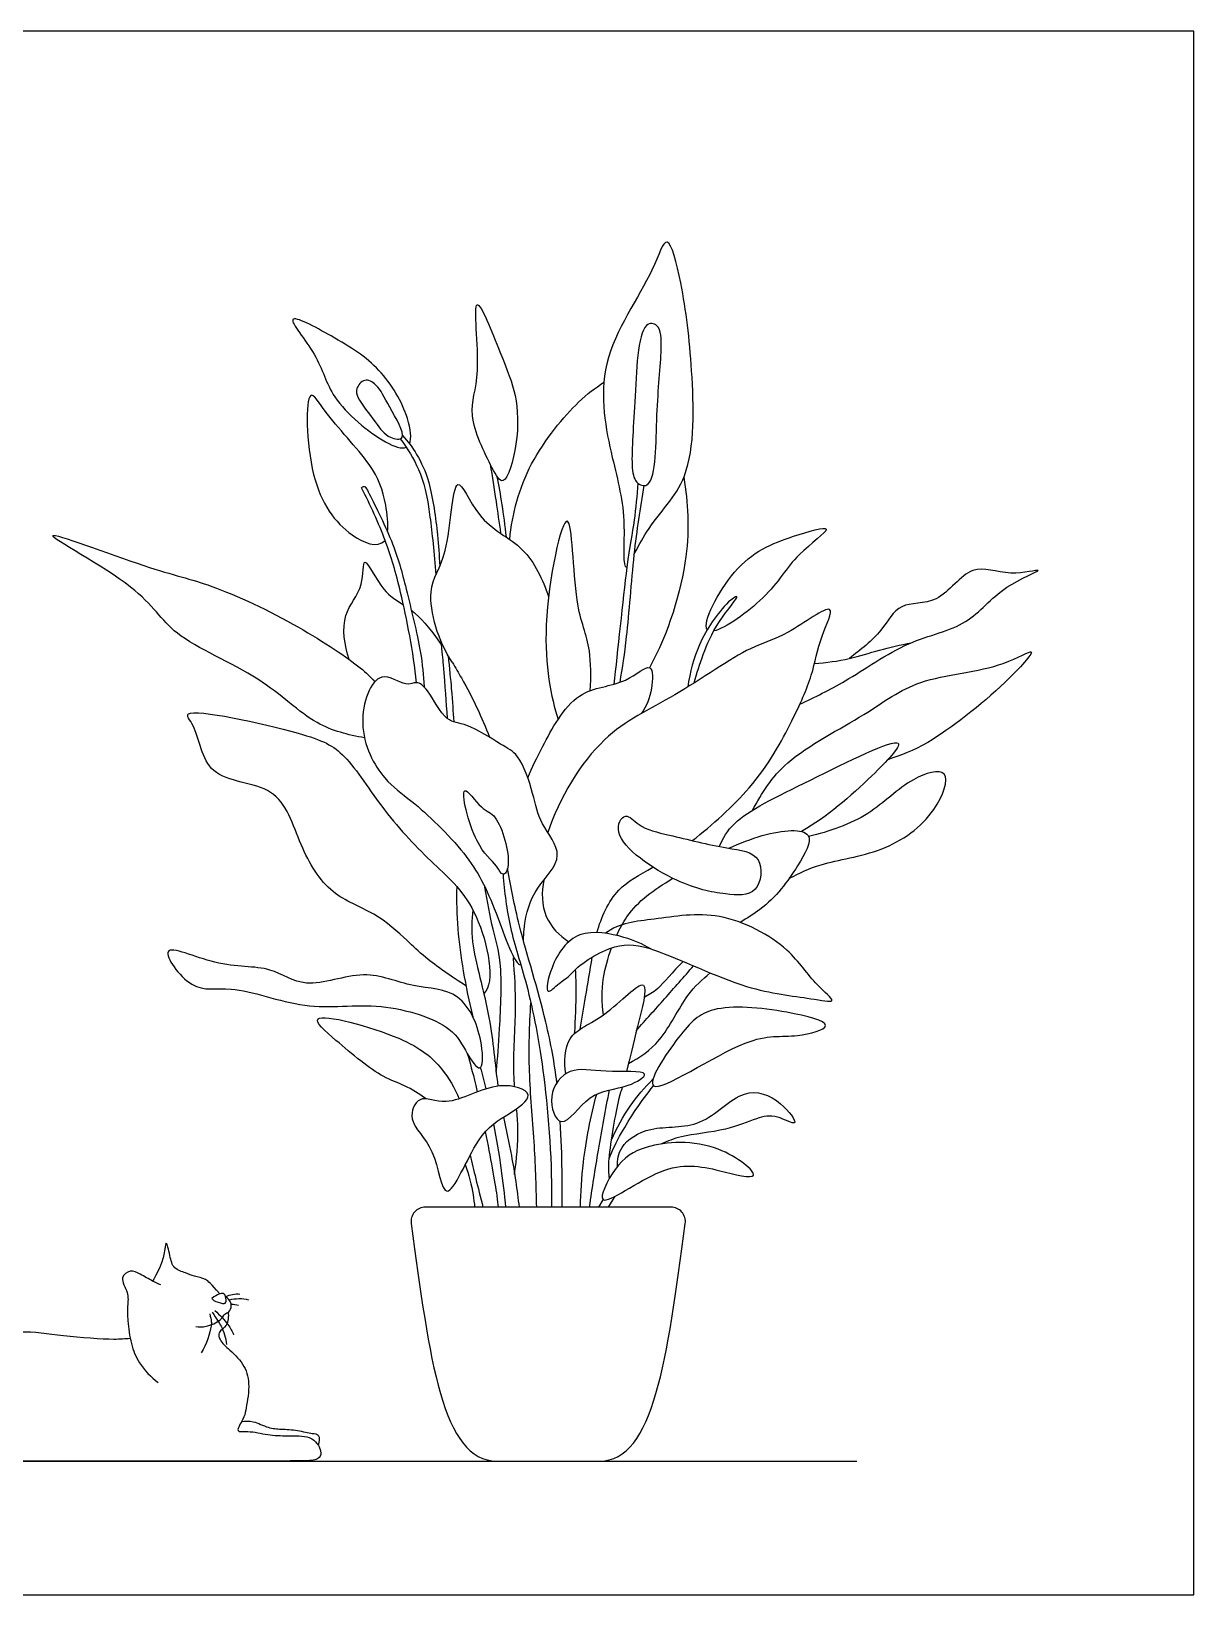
# Model space of a CAD drawing. Header units: millimetres. Extents: x 0.2 to 27.9, y 0.2 to 5.6.
# Drawn here: x 3.943 to 5.304, y 0.156 to 1.984 of the extents above; entities that cross this region are included whole.
import ezdxf

# ---------------------------------------------------------------- set-up
doc = ezdxf.new("R2010")
doc.units = ezdxf.units.MM
for name, color, linetype, true_color in [('AG-ANIMALS', 7, 'Continuous', 0xfc6666), ('AG-DIAGRAM', 7, 'Continuous', 0xfecc66), ('AG-PLANTS', 7, 'Continuous', 0x66ccff), ('X-VPRT', 6, 'Continuous', 0xff00ff)]:
    doc.layers.add(name, color=color, linetype=linetype, true_color=true_color)

msp = doc.modelspace()

# ---------------------------------------------------------------- linework, layer by layer
at = {"layer": 'AG-ANIMALS'}
for points, knots in [([(4.164, 0.5077), (4.1534, 0.5196), (4.1481, 0.5257), (4.134, 0.5276), (4.1245, 0.5323), (4.1091, 0.5367), (4.106, 0.5509), (4.1013, 0.5721), (4.0996, 0.558), (4.0967, 0.5438), (4.0908, 0.5321), (4.0873, 0.5256), (4.0855, 0.5225)], [1.246505, 1.246505, 1.246505, 1.246505, 1.457857, 1.691743, 1.903708, 2.141818, 2.392251, 2.637685, 2.809585, 3.065978, 3.295173, 3.504695, 3.504695, 3.504695, 3.504695]), ([(4.0949, 0.5179), (4.0917, 0.5194), (4.0854, 0.5223), (4.0711, 0.5307), (4.0597, 0.5363), (4.0459, 0.5266), (4.058, 0.5091), (4.0559, 0.493), (4.056, 0.4756), (4.0599, 0.4486), (4.0686, 0.4259), (4.0835, 0.41), (4.0921, 0.4039)], [0, 0, 0, 0, 0.185621, 0.419072, 0.619159, 0.814496, 1.057109, 1.286761, 1.525633, 1.821585, 2.10582, 2.428056, 2.428056, 2.428056, 2.428056]), ([(4.136, 0.4695), (4.14, 0.4689), (4.1479, 0.4684), (4.1656, 0.4756), (4.1692, 0.4844), (4.1751, 0.4859), (4.1788, 0.4937), (4.1765, 0.5001), (4.1707, 0.5045)], [0, 0, 0, 0, 0.209748, 0.466853, 0.643673, 0.782434, 0.948134, 1.136429, 1.136429, 1.136429, 1.136429]), ([(4.1546, 0.5023), (4.1616, 0.5069), (4.1689, 0.5102), (4.1716, 0.5026), (4.1717, 0.4949), (4.1622, 0.4973), (4.1549, 0.5008), (4.1546, 0.5023)], [0, 0, 0, 0, 0.2084409, 0.3763449, 0.5343635, 0.7262854, 0.9231618, 0.9231618, 0.9231618, 0.9231618]), ([(4.1738, 0.4861), (4.1744, 0.4811), (4.1739, 0.4699), (4.1615, 0.4632), (4.1635, 0.4526), (4.1766, 0.4415), (4.1946, 0.4235), (4.1997, 0.3998), (4.1944, 0.3713), (4.1925, 0.3619), (4.1807, 0.3446), (4.1988, 0.3479), (4.2205, 0.3419), (4.2428, 0.3414), (4.2688, 0.342), (4.2779, 0.3328), (4.2809, 0.3276), (4.2836, 0.3198), (4.2787, 0.3124), (4.2223, 0.3117), (4.0838, 0.3122), (3.9775, 0.3118), (3.9037, 0.3119), (3.8715, 0.3237), (3.8457, 0.3464), (3.8378, 0.3699), (3.8243, 0.3554), (3.7939, 0.3419), (3.7419, 0.3355), (3.7008, 0.335), (3.6411, 0.3362), (3.6345, 0.358), (3.6422, 0.3753), (3.6829, 0.3787), (3.7345, 0.371), (3.793, 0.3874), (3.8296, 0.4111), (3.8506, 0.4364), (3.8824, 0.4563), (3.9321, 0.4663), (3.9787, 0.4582), (4.0399, 0.4537), (4.0529, 0.4552), (4.0593, 0.4557)], [0, 0, 0, 0, 0.224232, 0.422619, 0.585983, 0.822713, 1.10898, 1.391583, 1.69236, 1.885631, 2.100663, 2.293856, 2.572991, 2.850125, 3.13727, 3.330554, 3.471556, 3.627909, 3.767802, 3.896753, 4.600292, 5.308976, 5.758484, 6.121178, 6.459801, 6.701379, 6.907554, 7.241869, 7.652205, 8.040155, 8.46203, 8.697449, 8.918714, 9.266198, 9.689584, 10.133031, 10.507798, 10.830021, 11.176125, 11.575326, 11.98315, 12.42382, 12.674698, 12.674698, 12.674698, 12.674698]), ([(4.1523, 0.4843), (4.1543, 0.4759), (4.155, 0.4697), (4.1485, 0.4478), (4.1422, 0.4387)], [0, 0, 0, 0, 0.1737005, 0.503553, 0.503553, 0.503553, 0.503553]), ([(4.1552, 0.4862), (4.1603, 0.4777), (4.1666, 0.4702), (4.1712, 0.4558), (4.1719, 0.4484)], [0, 0, 0, 0, 0.2166869, 0.4864735, 0.4864735, 0.4864735, 0.4864735]), ([(4.1583, 0.4881), (4.1643, 0.4825), (4.1745, 0.472), (4.1787, 0.4637), (4.1802, 0.4596)], [0, 0, 0, 0, 0.2422243, 0.4497537, 0.4497537, 0.4497537, 0.4497537]), ([(4.1896, 0.3583), (4.1941, 0.3588), (4.2035, 0.3595), (4.2206, 0.3501), (4.2361, 0.3493), (4.2549, 0.3484), (4.2715, 0.3439), (4.2812, 0.3441), (4.2807, 0.334), (4.2792, 0.3304)], [0, 0, 0, 0, 0.210628, 0.458295, 0.684168, 0.934588, 1.173929, 1.329987, 1.52557, 1.52557, 1.52557, 1.52557])]:
    msp.add_open_spline(points, degree=3, knots=knots, dxfattribs=at)
for points in [[(4.171, 0.5043), (4.1759, 0.5066), (4.1821, 0.5079), (4.1874, 0.5073)], [(4.1755, 0.5006), (4.1819, 0.5023), (4.1907, 0.5026), (4.1978, 0.5006)], [(4.1775, 0.4956), (4.1803, 0.4954), (4.1832, 0.495), (4.1859, 0.4943)]]:
    msp.add_open_spline(points, degree=3, dxfattribs=at)
at = {"layer": 'AG-DIAGRAM'}
msp.add_line((0.5972, 0.3119), (4.9093, 0.3119), dxfattribs=at)
at = {"layer": 'AG-PLANTS'}
for p, q in [((4.4314, 1.2539), (4.4314, 1.2539)), ((4.6075, 0.609), (4.6127, 0.6177)), ((4.6188, 0.609), (4.6268, 0.6218))]:
    msp.add_line(p, q, dxfattribs=at)
for centre, start, end in [((4.4048, 0.592), 90, 187.741), ((4.6918, 0.592), 352.259, 90)]:
    msp.add_arc(centre, 0.017, start, end, dxfattribs=at)
for points, knots in [([(4.6486, 1.372), (4.6528, 1.3801), (4.6718, 1.4171), (4.7213, 1.4579), (4.7175, 1.5907), (4.7073, 1.6792), (4.6929, 1.7368), (4.6873, 1.7378), (4.6825, 1.7386), (4.6699, 1.694), (4.5998, 1.599), (4.6223, 1.4846), (4.6413, 1.4174), (4.6345, 1.3568), (4.6403, 1.3575)], [2.657543, 2.657543, 2.657543, 2.657543, 2.838948, 3.344746, 3.973726, 4.550663, 4.952891, 4.952891, 4.952891, 5.298577, 5.924243, 6.51787, 7.026821, 7.430631, 7.430631, 7.430631, 7.430631]), ([(4.4652, 1.6646), (4.4605, 1.6627), (4.4723, 1.5783), (4.4505, 1.5386), (4.4803, 1.4775), (4.4975, 1.4466), (4.5145, 1.5061), (4.512, 1.5605), (4.4947, 1.6013), (4.4694, 1.6663), (4.4652, 1.6646)], [0, 0, 0, 0, 0.489613, 0.897996, 1.348401, 1.599111, 1.97516, 2.396124, 2.806929, 3.245173, 3.245173, 3.245173, 3.245173]), ([(4.386, 1.5017), (4.3888, 1.5078), (4.3847, 1.5387), (4.3525, 1.5932), (4.3022, 1.6243), (4.2522, 1.6512), (4.2496, 1.6472), (4.2471, 1.6434), (4.283, 1.6024), (4.2906, 1.5551), (4.3508, 1.5042), (4.3771, 1.4955), (4.3823, 1.4978)], [1.634777, 1.634777, 1.634777, 1.634777, 1.905696, 2.358209, 2.82252, 3.212297, 3.212297, 3.212297, 3.597316, 4.014833, 4.511854, 4.765379, 4.765379, 4.765379, 4.765379]), ([(4.6533, 1.4557), (4.649, 1.4593), (4.6441, 1.4774), (4.6505, 1.5467), (4.653, 1.6462), (4.6801, 1.6418), (4.6816, 1.6075), (4.6738, 1.5411), (4.6747, 1.4483), (4.6567, 1.4529), (4.6533, 1.4557)], [0, 0, 0, 0, 0.245445, 0.736146, 1.267588, 1.464117, 1.757914, 2.250253, 2.75321, 2.946611, 2.946611, 2.946611, 2.946611]), ([(4.3636, 1.5095), (4.3564, 1.5129), (4.3465, 1.5271), (4.3248, 1.5546), (4.3225, 1.5662), (4.3332, 1.5797), (4.3498, 1.5706), (4.3609, 1.5468), (4.3866, 1.5049), (4.3689, 1.507), (4.3636, 1.5095)], [0, 0, 0, 0, 0.280745, 0.609307, 0.793284, 0.997233, 1.208061, 1.516679, 1.861624, 2.069184, 2.069184, 2.069184, 2.069184]), ([(4.5032, 1.3899), (4.5065, 1.4204), (4.5209, 1.4789), (4.5816, 1.5519), (4.603, 1.5668), (4.6135, 1.5738)], [0, 0, 0, 0, 0.536599, 1.068416, 1.412643, 1.412643, 1.412643, 1.412643]), ([(4.3604, 1.3988), (4.3614, 1.408), (4.3578, 1.4407), (4.3435, 1.4788), (4.2889, 1.5333), (4.2739, 1.5607), (4.2705, 1.5582), (4.264, 1.5533), (4.2655, 1.4541), (4.3095, 1.3953), (4.3476, 1.3795), (4.3576, 1.3887)], [1.537876, 1.537876, 1.537876, 1.537876, 1.768348, 2.175223, 2.688031, 2.969859, 2.969859, 2.969859, 3.515819, 4.036643, 4.384456, 4.384456, 4.384456, 4.384456]), ([(4.3752, 1.5078), (4.3837, 1.4967), (4.3997, 1.4697), (4.409, 1.4323), (4.4148, 1.3738), (4.417, 1.3486)], [0, 0, 0, 0, 0.361315, 0.784351, 1.078827, 1.078827, 1.078827, 1.078827]), ([(4.3779, 1.5115), (4.3841, 1.5047), (4.3956, 1.4891), (4.4111, 1.4569), (4.4188, 1.399), (4.4206, 1.372), (4.4216, 1.3589)], [0, 0, 0, 0, 0.293183, 0.627311, 1.068028, 1.354925, 1.354925, 1.354925, 1.354925]), ([(4.4805, 1.478), (4.4828, 1.4635), (4.4867, 1.4386), (4.4908, 1.4098), (4.4926, 1.3972)], [0, 0, 0, 0, 0.3709724, 0.6648273, 0.6648273, 0.6648273, 0.6648273]), ([(4.4883, 1.4638), (4.4904, 1.4528), (4.4937, 1.4341), (4.4975, 1.4059), (4.4991, 1.3927)], [0, 0, 0, 0, 0.3247089, 0.6195833, 0.6195833, 0.6195833, 0.6195833]), ([(4.3297, 1.4502), (4.3333, 1.4543), (4.3392, 1.4427), (4.3684, 1.3855), (4.3817, 1.334), (4.4001, 1.2591), (4.4022, 1.2314), (4.4031, 1.2174)], [0, 0, 0, 0, 0.198017, 0.684856, 1.155348, 1.682408, 2.078963, 2.078963, 2.078963, 2.078963]), ([(4.3943, 1.2224), (4.3906, 1.258), (4.3769, 1.3281), (4.3594, 1.3878), (4.3404, 1.4304), (4.3297, 1.4502)], [-1.48286, -1.48286, -1.48286, -1.48286, -0.903902, -0.459204, 0, 0, 0, 0]), ([(4.4361, 1.2463), (4.4198, 1.2698), (4.401, 1.334), (4.4337, 1.3664), (4.4367, 1.486), (4.4657, 1.4071), (4.5234, 1.3846), (4.5418, 1.3429), (4.5488, 1.3231)], [0, 0, 0, 0, 0.517856, 0.918256, 1.413269, 1.780177, 2.230708, 2.673987, 2.673987, 2.673987, 2.673987]), ([(4.6533, 1.4557), (4.6521, 1.4413), (4.6492, 1.4095), (4.639, 1.3605), (4.6296, 1.2575), (4.6249, 1.2206)], [0, 0, 0, 0, 0.368485, 0.7855, 1.419288, 1.419288, 1.419288, 1.419288]), ([(4.6601, 1.4529), (4.6557, 1.4261), (4.6475, 1.3743), (4.6408, 1.2762), (4.6348, 1.2405), (4.6319, 1.2227)], [0, 0, 0, 0, 0.505244, 1.053146, 1.464851, 1.464851, 1.464851, 1.464851]), ([(4.707, 1.4628), (4.7118, 1.4322), (4.7162, 1.3694), (4.6889, 1.2799), (4.6667, 1.24)], [0, 0, 0, 0, 0.53847, 1.192382, 1.192382, 1.192382, 1.192382]), ([(4.5973, 1.213), (4.5986, 1.2293), (4.5979, 1.273), (4.5773, 1.3065), (4.5769, 1.4091), (4.5707, 1.4113), (4.5636, 1.4139), (4.5349, 1.2814), (4.5518, 1.2051), (4.5598, 1.1794)], [2.042783, 2.042783, 2.042783, 2.042783, 2.315791, 2.754977, 3.293341, 3.293341, 3.293341, 3.914726, 4.47692, 4.47692, 4.47692, 4.47692]), ([(4.3333, 1.1579), (4.3143, 1.1615), (4.273, 1.1707), (4.2134, 1.2322), (4.1041, 1.2753), (4.0775, 1.3335), (3.9067, 1.4225), (4.0891, 1.3517), (4.1514, 1.34), (4.255, 1.2912), (4.328, 1.2421), (4.3399, 1.2293), (4.3455, 1.2236)], [0, 0, 0, 0, 0.426524, 0.944129, 1.526768, 2.016879, 2.600676, 3.192919, 3.702512, 4.294088, 4.813171, 5.086097, 5.086097, 5.086097, 5.086097]), ([(4.7343, 1.2844), (4.7282, 1.2928), (4.7667, 1.3676), (4.825, 1.3915), (4.8928, 1.4111), (4.8314, 1.3687), (4.813, 1.3272), (4.7555, 1.2857), (4.7419, 1.2829)], [0.015455, 0.015455, 0.015455, 0.015455, 0.483477, 0.985269, 1.335129, 1.702155, 2.157413, 2.552546, 2.552546, 2.552546, 2.552546]), ([(4.3155, 1.2496), (4.3099, 1.2658), (4.3045, 1.3038), (4.3337, 1.331), (4.3299, 1.3805), (4.3523, 1.3298), (4.3709, 1.3187), (4.379, 1.3135)], [0, 0, 0, 0, 0.400981, 0.757611, 1.044474, 1.392345, 1.637021, 1.637021, 1.637021, 1.637021]), ([(4.8427, 1.1973), (4.8606, 1.206), (4.897, 1.2224), (4.9674, 1.2735), (5.0412, 1.2869), (5.0751, 1.3345), (5.1401, 1.3597), (5.0844, 1.345), (5.0424, 1.3665), (5.0064, 1.311), (4.9578, 1.319), (4.9396, 1.2807), (4.9136, 1.2609), (4.9006, 1.2506)], [0, 0, 0, 0, 0.432285, 0.950968, 1.422955, 1.865864, 2.225281, 2.540649, 2.914784, 3.326464, 3.684835, 4.023103, 4.41771, 4.41771, 4.41771, 4.41771]), ([(4.7593, 1.3171), (4.7454, 1.3024), (4.7247, 1.2736), (4.714, 1.2347), (4.7116, 1.2175)], [1.2176637, 1.2176637, 1.2176637, 1.2176637, 1.6534639, 1.9917451, 1.9917451, 1.9917451, 1.9917451]), ([(4.7192, 1.2222), (4.7219, 1.2335), (4.7299, 1.2568), (4.7433, 1.2903), (4.7779, 1.3311), (4.7624, 1.3193), (4.7593, 1.3171)], [0, 0, 0, 0, 0.330008, 0.696086, 1.02938, 1.217664, 1.217664, 1.217664, 1.217664]), ([(4.3882, 1.3071), (4.3897, 1.306), (4.4011, 1.2967), (4.4131, 1.2815), (4.4229, 1.267)], [1.7284486, 1.7284486, 1.7284486, 1.7284486, 1.7730086, 2.060533, 2.060533, 2.060533, 2.060533]), ([(4.7169, 1.0377), (4.7404, 1.0558), (4.7954, 1.1055), (4.8325, 1.1748), (4.8584, 1.2305), (4.8645, 1.2722), (4.8914, 1.3256), (4.8241, 1.2739), (4.7846, 1.2673), (4.6945, 1.2029), (4.6077, 1.1653), (4.5612, 1.0874), (4.5478, 1.0473)], [1.072153, 1.072153, 1.072153, 1.072153, 1.50101, 2.039501, 2.465495, 2.850701, 3.167868, 3.582647, 3.970993, 4.539905, 5.092908, 5.722583, 5.722583, 5.722583, 5.722583]), ([(4.4222, 1.2725), (4.4243, 1.2578), (4.4271, 1.2196), (4.4287, 1.2015), (4.4302, 1.1805)], [1.4110666, 1.4110666, 1.4110666, 1.4110666, 1.5202869, 1.9644609, 1.9644609, 1.9644609, 1.9644609]), ([(4.8599, 1.245), (4.8735, 1.2459), (4.9009, 1.2493), (4.9355, 1.2613), (4.9605, 1.2666), (4.973, 1.2691)], [0, 0, 0, 0, 0.358217, 0.696582, 1.041622, 1.041622, 1.041622, 1.041622]), ([(4.4313, 1.2538), (4.4327, 1.2394), (4.4362, 1.2038), (4.4369, 1.1896), (4.4377, 1.1766)], [1.901005, 1.901005, 1.901005, 1.901005, 2.1113096, 2.4614376, 2.4614376, 2.4614376, 2.4614376]), ([(4.4361, 1.2463), (4.4398, 1.2401), (4.4583, 1.2083), (4.4705, 1.1825), (4.4796, 1.1585)], [2.1933553, 2.1933553, 2.1933553, 2.1933553, 2.3111407, 2.8012208, 2.8012208, 2.8012208, 2.8012208]), ([(4.7873, 1.0732), (4.7985, 1.0934), (4.8226, 1.1345), (4.921, 1.1836), (4.979, 1.2302), (5.0749, 1.2362), (5.1278, 1.2705), (5.0779, 1.2145), (4.9945, 1.1491), (4.9616, 1.1379), (4.9455, 1.1323)], [0, 0, 0, 0, 0.464458, 1.038828, 1.527612, 2.08367, 2.415816, 2.798291, 3.396595, 3.796018, 3.796018, 3.796018, 3.796018]), ([(4.5192, 0.9212), (4.5195, 0.9255), (4.5214, 0.9512), (4.531, 0.9817), (4.5712, 1.0195), (4.5373, 1.0577), (4.5317, 1.0915), (4.5152, 1.1392), (4.493, 1.1493), (4.4538, 1.176), (4.4277, 1.1749), (4.4091, 1.2133), (4.3984, 1.2223), (4.3943, 1.2224), (4.3906, 1.2226), (4.3813, 1.2164), (4.3471, 1.244), (4.3201, 1.1702), (4.3548, 1.1073), (4.3895, 1.0853), (4.4561, 1.0219), (4.485, 0.9643), (4.5094, 0.8904), (4.5161, 0.893)], [3.516455, 3.516455, 3.516455, 3.516455, 3.597884, 3.999696, 4.375789, 4.736371, 5.080466, 5.464299, 5.744562, 6.123451, 6.401331, 6.75662, 6.981894, 6.981894, 6.981894, 7.18136, 7.48745, 7.918141, 8.386153, 8.751694, 9.273377, 9.776419, 10.2396, 10.2396, 10.2396, 10.2396]), ([(4.5244, 1.1112), (4.5294, 1.1239), (4.5413, 1.1469), (4.5788, 1.2183), (4.6368, 1.2172), (4.6718, 1.2515), (4.6703, 1.2123), (4.6633, 1.1949), (4.6572, 1.1863)], [0, 0, 0, 0, 0.357399, 0.834299, 1.255801, 1.570892, 1.845304, 2.160607, 2.160607, 2.160607, 2.160607]), ([(4.4521, 0.8679), (4.4358, 0.8779), (4.4173, 0.891), (4.405, 0.901), (4.3962, 0.9083), (4.3835, 0.921), (4.3448, 0.9556), (4.2918, 0.9727), (4.2563, 1.0314), (4.2354, 1.1075), (4.1454, 1.1046), (4.1386, 1.1703), (4.1103, 1.1976), (4.2661, 1.1639), (4.3112, 1.1424), (4.3555, 1.0703), (4.4148, 1.0085), (4.4694, 0.962), (4.487, 0.8713), (4.4729, 0.8587)], [6.548803, 6.548803, 6.548803, 6.548803, 6.976881, 6.976881, 6.976881, 7.287091, 7.684434, 8.101191, 8.563538, 9.039526, 9.516689, 9.94658, 10.165757, 10.811357, 11.25335, 11.753041, 12.276195, 12.779691, 13.313422, 13.313422, 13.313422, 13.313422]), ([(4.7482, 1.0309), (4.7533, 1.0405), (4.7648, 1.0647), (4.8468, 1.1039), (4.9873, 1.1748), (4.9194, 1.1046), (4.8751, 1.0659), (4.8448, 1.0484)], [0, 0, 0, 0, 0.319498, 0.884574, 1.473702, 1.864447, 2.436937, 2.436937, 2.436937, 2.436937]), ([(4.8303, 0.9937), (4.8425, 0.9996), (4.8672, 1.0128), (4.9414, 1.0221), (5.0011, 1.0647), (5.0236, 1.1266), (4.9679, 1.1105), (4.9254, 1.0644), (4.8771, 1.0483), (4.8529, 1.0424)], [0, 0, 0, 0, 0.355749, 0.83247, 1.32272, 1.689566, 2.026393, 2.481593, 2.964093, 2.964093, 2.964093, 2.964093]), ([(4.4864, 1.0644), (4.4814, 1.071), (4.4707, 1.0716), (4.4403, 1.1182), (4.4616, 1.0292), (4.4873, 1.0117), (4.4951, 0.9938), (4.5068, 1.0111), (4.4947, 1.0533), (4.4864, 1.0644)], [0, 0, 0, 0, 0.254221, 0.54535, 0.979898, 1.321566, 1.515902, 1.713836, 2.136036, 2.136036, 2.136036, 2.136036]), ([(4.6903, 1.044), (4.6754, 1.0476), (4.6552, 1.0521), (4.6385, 1.0734), (4.6182, 1.0394), (4.7004, 0.9848), (4.7514, 0.9751), (4.7962, 0.9717), (4.8011, 1.0239), (4.7548, 1.0281), (4.7103, 1.0393), (4.6903, 1.044)], [0, 0, 0, 0, 0.343526, 0.585082, 0.836453, 1.361051, 1.791126, 2.12184, 2.450134, 2.799609, 3.262702, 3.262702, 3.262702, 3.262702]), ([(4.7595, 1.0288), (4.7726, 1.0347), (4.8111, 1.0496), (4.8664, 1.0538), (4.8381, 1.003), (4.8104, 0.9652), (4.7809, 0.9468), (4.7728, 0.9421)], [1.711854, 1.711854, 1.711854, 1.711854, 1.926474, 2.335325, 2.677284, 3.137602, 3.304065, 3.304065, 3.304065, 3.304065]), ([(4.6054, 0.9302), (4.6102, 0.9481), (4.6258, 0.9825), (4.6547, 0.9974), (4.6708, 1.0067)], [0, 0, 0, 0, 0.4169019, 0.771868, 0.771868, 0.771868, 0.771868]), ([(4.4954, 0.9983), (4.4971, 0.9776), (4.5021, 0.9351), (4.5254, 0.8672), (4.5459, 0.7605), (4.5528, 0.6601), (4.5522, 0.609)], [0, 0, 0, 0, 0.441261, 0.908675, 1.494869, 2.17041, 2.17041, 2.17041, 2.17041]), ([(4.5584, 0.7546), (4.5556, 0.7773), (4.5455, 0.8344), (4.5129, 0.9376), (4.5049, 0.9827), (4.5007, 1.0052)], [1.043679, 1.043679, 1.043679, 1.043679, 1.450875, 2.054276, 2.517534, 2.517534, 2.517534, 2.517534]), ([(4.5433, 0.9915), (4.5403, 0.9777), (4.5409, 0.9469), (4.5613, 0.9267), (4.5723, 0.9194)], [0, 0, 0, 0, 0.3644308, 0.7164001, 0.7164001, 0.7164001, 0.7164001]), ([(4.6283, 0.9267), (4.6319, 0.9345), (4.648, 0.964), (4.6711, 0.9796), (4.6941, 0.9936)], [0.6998459, 0.6998459, 0.6998459, 0.6998459, 0.8563496, 1.3245326, 1.3245326, 1.3245326, 1.3245326]), ([(4.4413, 0.9839), (4.4409, 0.9674), (4.4415, 0.9343), (4.4484, 0.8847), (4.4557, 0.8491), (4.4601, 0.8315)], [0, 0, 0, 0, 0.392297, 0.788091, 1.201152, 1.201152, 1.201152, 1.201152]), ([(4.4874, 0.767), (4.4892, 0.7839), (4.4916, 0.8162), (4.4954, 0.896), (4.4829, 0.9328), (4.4773, 0.967), (4.4743, 0.9834)], [0, 0, 0, 0, 0.399313, 0.889996, 1.24456, 1.639818, 1.639818, 1.639818, 1.639818]), ([(4.4601, 0.9566), (4.4592, 0.9442), (4.4559, 0.9184), (4.4832, 0.8284), (4.4856, 0.777), (4.4895, 0.7505)], [0, 0, 0, 0, 0.341816, 0.873318, 1.376682, 1.376682, 1.376682, 1.376682]), ([(4.6683, 0.9111), (4.6585, 0.9169), (4.6381, 0.9256), (4.5806, 0.9373), (4.5515, 0.8946), (4.5431, 0.8525), (4.5618, 0.8727), (4.5697, 0.8761), (4.5872, 0.895), (4.6266, 0.9198), (4.6743, 0.9132), (4.7796, 0.8608), (4.8476, 0.8552), (4.8907, 0.8458), (4.857, 0.8714), (4.8319, 0.9144), (4.7491, 0.9587), (4.6747, 0.945), (4.6311, 0.9416), (4.6155, 0.9293)], [0, 0, 0, 0, 0.327229, 0.728594, 1.124843, 1.420419, 1.641581, 1.861935, 1.861935, 2.303358, 2.685276, 3.287139, 3.775479, 4.053816, 4.332, 4.743807, 5.267722, 5.757111, 6.178129, 6.178129, 6.178129, 6.178129]), ([(4.4536, 0.7887), (4.4474, 0.7993), (4.4367, 0.8232), (4.349, 0.8516), (4.2655, 0.8359), (4.1785, 0.8718), (4.1324, 0.8563), (4.0825, 0.9265), (4.1641, 0.887), (4.2228, 0.8935), (4.2643, 0.8607), (4.3336, 0.8902), (4.3886, 0.864), (4.4487, 0.8654), (4.473, 0.8043), (4.4714, 0.7611), (4.4585, 0.7804), (4.4536, 0.7887)], [0, 0, 0, 0, 0.333428, 0.844932, 1.373391, 1.898142, 2.27924, 2.66192, 3.08077, 3.53101, 3.907888, 4.366736, 4.79888, 5.206743, 5.647766, 5.939601, 6.202972, 6.202972, 6.202972, 6.202972]), ([(4.5089, 0.7498), (4.5086, 0.7547), (4.5068, 0.7843), (4.512, 0.8418), (4.509, 0.881), (4.5076, 0.9006)], [0.757766, 0.757766, 0.757766, 0.757766, 0.857331, 1.347025, 1.776815, 1.776815, 1.776815, 1.776815]), ([(4.5858, 0.8171), (4.5879, 0.8297), (4.592, 0.8549), (4.5972, 0.8859), (4.5997, 0.9014)], [0, 0, 0, 0, 0.3459312, 0.7295963, 0.7295963, 0.7295963, 0.7295963]), ([(4.6129, 0.8339), (4.6112, 0.8484), (4.6099, 0.869), (4.618, 0.9002), (4.6224, 0.9122)], [0, 0, 0, 0, 0.3694688, 0.6038289, 0.6038289, 0.6038289, 0.6038289]), ([(4.706, 0.8964), (4.6937, 0.8841), (4.6769, 0.8622), (4.666, 0.8575), (4.6606, 0.8543)], [3.781114, 3.781114, 3.781114, 3.781114, 4.1080001, 4.350459, 4.350459, 4.350459, 4.350459]), ([(4.5799, 0.8868), (4.5804, 0.8783), (4.581, 0.8613), (4.5801, 0.8282), (4.5788, 0.8117)], [0, 0, 0, 0, 0.2823112, 0.676067, 0.676067, 0.676067, 0.676067]), ([(4.6422, 0.7769), (4.6554, 0.7844), (4.6818, 0.8005), (4.7091, 0.859), (4.7285, 0.8749), (4.7378, 0.883)], [0, 0, 0, 0, 0.376998, 0.816266, 1.156994, 1.156994, 1.156994, 1.156994]), ([(4.6514, 0.8157), (4.6625, 0.828), (4.6845, 0.8527), (4.7071, 0.8783), (4.7184, 0.8912)], [0, 0, 0, 0, 0.3936909, 0.7939367, 0.7939367, 0.7939367, 0.7939367]), ([(4.569, 0.765), (4.5668, 0.7785), (4.5673, 0.8136), (4.6137, 0.8271), (4.673, 0.893), (4.6497, 0.8132), (4.6448, 0.785), (4.6397, 0.7677)], [0, 0, 0, 0, 0.359046, 0.754975, 1.172994, 1.563031, 1.974452, 1.974452, 1.974452, 1.974452]), ([(4.5349, 0.609), (4.5342, 0.6345), (4.5325, 0.6879), (4.5247, 0.7677), (4.5264, 0.8213), (4.528, 0.848)], [0.046594, 0.046594, 0.046594, 0.046594, 0.512693, 1.020607, 1.521279, 1.521279, 1.521279, 1.521279]), ([(4.6715, 0.7509), (4.6646, 0.7558), (4.7038, 0.8152), (4.7379, 0.8477), (4.8207, 0.8403), (4.8928, 0.8222), (4.8313, 0.8048), (4.7852, 0.8164), (4.6809, 0.7441), (4.6715, 0.7509)], [0, 0, 0, 0, 0.445588, 0.850535, 1.368021, 1.754994, 2.085238, 2.525467, 3.132925, 3.132925, 3.132925, 3.132925]), ([(4.4055, 0.7356), (4.3974, 0.7412), (4.3801, 0.7526), (4.353, 0.7597), (4.3045, 0.7998), (4.2544, 0.8436), (4.3834, 0.8092), (4.4236, 0.7746), (4.4391, 0.7483), (4.444, 0.7357)], [0, 0, 0, 0, 0.303055, 0.596033, 1.061534, 1.381392, 1.931884, 2.370983, 2.726401, 2.726401, 2.726401, 2.726401]), ([(4.4536, 0.7887), (4.4571, 0.7762), (4.4597, 0.7681), (4.4645, 0.7463), (4.4651, 0.7436)], [0, 0, 0, 0, 0.3488559, 0.3935771, 0.3935771, 0.3935771, 0.3935771]), ([(4.5639, 0.7091), (4.5564, 0.71), (4.545, 0.742), (4.5738, 0.7752), (4.6113, 0.7653), (4.6766, 0.7704), (4.6379, 0.7461), (4.5959, 0.7469), (4.5726, 0.7081), (4.5639, 0.7091)], [0, 0, 0, 0, 0.313378, 0.651024, 1.013312, 1.38832, 1.658807, 2.041539, 2.409316, 2.409316, 2.409316, 2.409316]), ([(4.43, 0.6276), (4.4231, 0.6278), (4.4181, 0.6816), (4.382, 0.707), (4.3964, 0.7434), (4.4318, 0.7231), (4.4856, 0.7595), (4.5387, 0.7421), (4.4984, 0.715), (4.4649, 0.697), (4.4383, 0.6272), (4.43, 0.6276)], [0, 0, 0, 0, 0.3929, 0.76812, 1.042033, 1.350959, 1.802194, 2.133046, 2.44214, 2.831126, 3.296668, 3.296668, 3.296668, 3.296668]), ([(4.6196, 0.666), (4.624, 0.6763), (4.6331, 0.6966), (4.6574, 0.7339), (4.6715, 0.7509)], [0, 0, 0, 0, 0.3227268, 0.7779408, 0.7779408, 0.7779408, 0.7779408]), ([(4.6223, 0.6876), (4.6282, 0.7015), (4.643, 0.7279), (4.661, 0.7489), (4.6708, 0.7585)], [0, 0, 0, 0, 0.3754232, 0.7343745, 0.7343745, 0.7343745, 0.7343745]), ([(4.5861, 0.609), (4.5864, 0.6262), (4.5886, 0.6646), (4.5978, 0.7151), (4.605, 0.7412)], [0.053066, 0.053066, 0.053066, 0.053066, 0.4323149, 0.9361049, 0.9361049, 0.9361049, 0.9361049]), ([(4.5966, 0.609), (4.5998, 0.6313), (4.6072, 0.6776), (4.6154, 0.7227), (4.62, 0.7461)], [0.0356239, 0.0356239, 0.0356239, 0.0356239, 0.4776817, 0.9504239, 0.9504239, 0.9504239, 0.9504239]), ([(4.6199, 0.6426), (4.6195, 0.6491), (4.6172, 0.6606), (4.6298, 0.7337), (4.6335, 0.7438), (4.6353, 0.7496)], [0, 0, 0, 0, 0.2478179, 0.7174381, 0.9565228, 0.9565228, 0.9565228, 0.9565228]), ([(4.6292, 0.6563), (4.6293, 0.664), (4.631, 0.6818), (4.669, 0.7066), (4.729, 0.6977), (4.7744, 0.7522), (4.8194, 0.7363), (4.846, 0.6994), (4.8143, 0.7183), (4.791, 0.7131), (4.7567, 0.6976), (4.7036, 0.6934), (4.6885, 0.6861), (4.6809, 0.6829)], [0, 0, 0, 0, 0.26968, 0.622366, 1.047811, 1.486342, 1.85565, 2.149385, 2.405659, 2.68324, 3.028689, 3.433208, 3.71113, 3.71113, 3.71113, 3.71113]), ([(4.4961, 0.7143), (4.4992, 0.6991), (4.5073, 0.6619), (4.5117, 0.6291), (4.5142, 0.609)], [1.6017935, 1.6017935, 1.6017935, 1.6017935, 1.884091, 2.2954939, 2.2954939, 2.2954939, 2.2954939]), ([(4.5089, 0.6473), (4.5114, 0.6652), (4.5141, 0.6902), (4.512, 0.7163), (4.5113, 0.724)], [0, 0, 0, 0, 0.4117252, 0.5769253, 0.5769253, 0.5769253, 0.5769253]), ([(4.4747, 0.6971), (4.4804, 0.6681), (4.4883, 0.6253), (4.4894, 0.6126), (4.4897, 0.609)], [0.6134059, 0.6134059, 0.6134059, 0.6134059, 0.9876845, 1.1454993, 1.1454993, 1.1454993, 1.1454993]), ([(4.4844, 0.7063), (4.4877, 0.6893), (4.4938, 0.652), (4.4969, 0.624), (4.4983, 0.609)], [0.5201043, 0.5201043, 0.5201043, 0.5201043, 0.8620438, 1.2131328, 1.2131328, 1.2131328, 1.2131328]), ([(4.5646, 0.609), (4.5648, 0.6229), (4.5647, 0.6513), (4.5637, 0.689), (4.5624, 0.7095)], [0.0779301, 0.0779301, 0.0779301, 0.0779301, 0.4058029, 0.7735729, 0.7735729, 0.7735729, 0.7735729]), ([(4.6126, 0.6178), (4.608, 0.6211), (4.6273, 0.6606), (4.6622, 0.6841), (4.7436, 0.6896), (4.8089, 0.636), (4.7406, 0.6544), (4.6852, 0.6647), (4.6191, 0.6133), (4.6126, 0.6178)], [0, 0, 0, 0, 0.343216, 0.72157, 1.231506, 1.631597, 1.98466, 2.449639, 2.932415, 2.932415, 2.932415, 2.932415]), ([(4.4513, 0.6587), (4.4554, 0.6473), (4.46, 0.6284), (4.4618, 0.6137), (4.4622, 0.609)], [0, 0, 0, 0, 0.3370975, 0.4946319, 0.4946319, 0.4946319, 0.4946319]), ([(4.4571, 0.6698), (4.4592, 0.6605), (4.463, 0.6444), (4.469, 0.6204), (4.472, 0.609)], [0, 0, 0, 0, 0.2984122, 0.5856049, 0.5856049, 0.5856049, 0.5856049]), ([(4.4884, 0.3119), (4.4995, 0.3119), (4.5239, 0.3119), (4.5483, 0.3119), (4.5727, 0.3119), (4.5971, 0.3119), (4.6082, 0.3119)], [-0.2287993, -0.2287993, -0.2287993, -0.2287993, 0, 0, 0, 0.2287993, 0.2287993, 0.2287993, 0.2287993])]:
    msp.add_open_spline(points, degree=3, knots=knots, dxfattribs=at)
for points in [[(4.4688, 0.7722), (4.4712, 0.7637), (4.4734, 0.7556), (4.4755, 0.7472)], [(4.6918, 0.609), (4.5961, 0.609), (4.5005, 0.609), (4.4048, 0.609)], [(4.388, 0.5897), (4.4096, 0.4304), (4.4242, 0.3119), (4.4884, 0.3119)], [(4.6082, 0.3119), (4.6724, 0.3119), (4.687, 0.4304), (4.7087, 0.5897)]]:
    msp.add_open_spline(points, degree=3, dxfattribs=at)
at = {"layer": 'X-VPRT'}
msp.add_lwpolyline([(0.1829, 1.9844), (0.1829, 0.1556), (5.3035, 0.1556), (5.3035, 1.9844)], close=True, dxfattribs=at)

doc.saveas('drawing.dxf')
